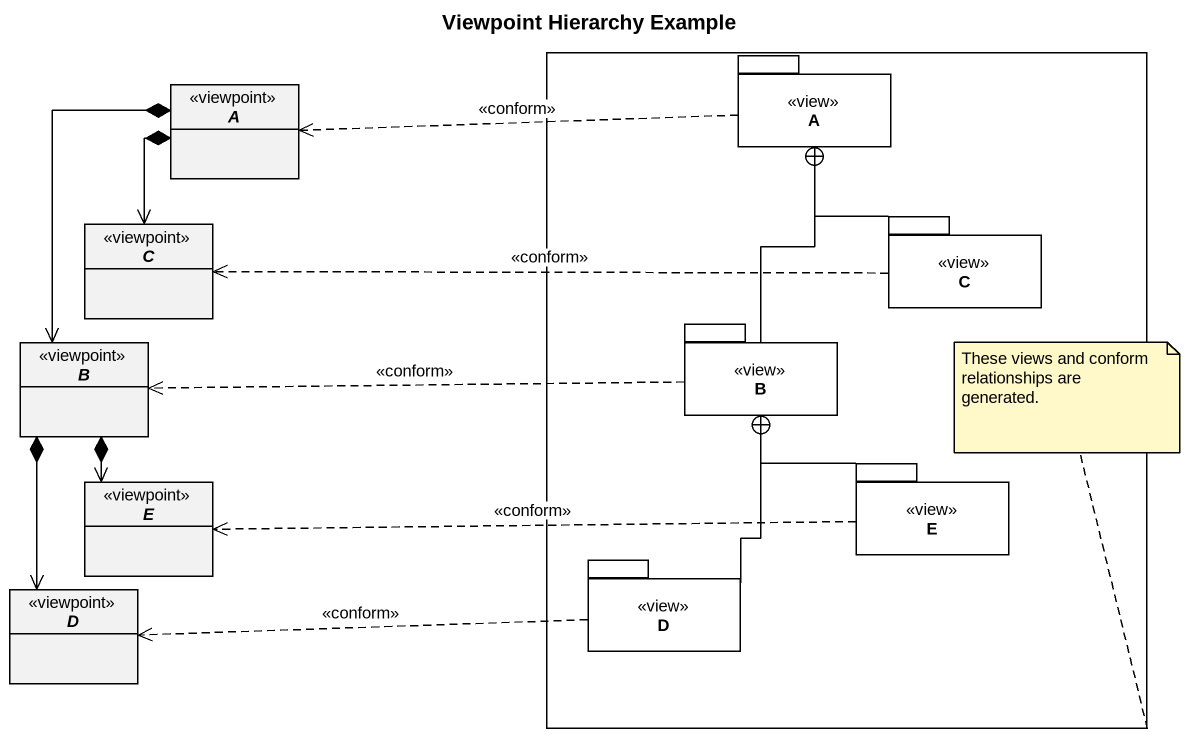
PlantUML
@startuml
title Viewpoint Hierarchy Example
hide circle
hide empty members
abstract class A <<viewpoint>>
rectangle " " as rectangle1 {
  package "A" as A_2 <<view>> {
  }
  package "C" as C_2 <<view>> {
  }
  package "B" as B_2 <<view>> {
  }
  package "E" as E_2 <<view>> {
  }
  package D <<view>> {
  }
}
abstract class C <<viewpoint>>
abstract class B <<viewpoint>>
abstract class E <<viewpoint>>
abstract class "D" as D_2 <<viewpoint>>
A *--> C
A *--> B
A_2 .left.> A : <<conform>>
C_2 -up-+ A_2
C_2 .left.> C : <<conform>>
B *--> E
B *--> D_2
B_2 -up-+ A_2
B_2 .left.> B : <<conform>>
E_2 -up-+ B_2
E_2 .left.> E : <<conform>>
D -up-+ B_2
D .left.> D_2 : <<conform>>
note right of rectangle1 : These views and conform relationships are generated.
@enduml
